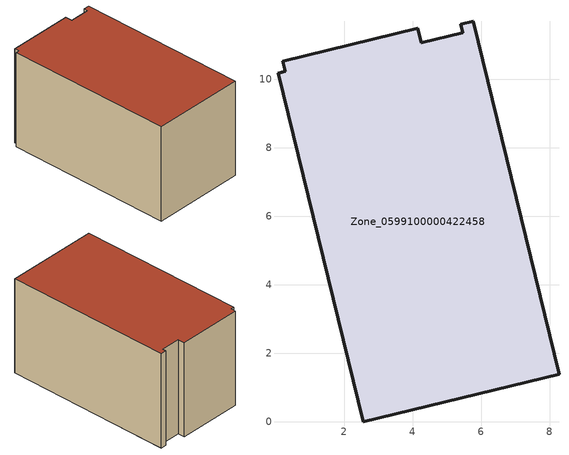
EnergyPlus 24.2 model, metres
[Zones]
Zone_0599100000422458
 floor ground (C_G): 8.28,1.39 2.56,0 0.07,10.18 0.28,10.24 0.22,10.53 4.16,11.48 4.26,11.07 5.47,11.36 5.41,11.6 5.77,11.7 z0
 wall outside (C_F): 5.41,11.6 5.47,11.36 4.26,11.07 4.16,11.48 0.22,10.53 0.28,10.24 0.07,10.18 2.56,0 8.28,1.39 5.77,11.7 5.41,11.6 z0:6.09
 roof outside (C_R): 4.26,11.07 4.16,11.48 0.22,10.53 0.28,10.24 0.07,10.18 2.56,0 8.28,1.39 5.77,11.7 5.41,11.6 5.47,11.36 z6.09
[BUILDING]
Pand.0599100000422458: North Axis=0; Terrain=City; Loads Convergence Tolerance Value=0.04; Temperature Convergence Tolerance Value=0.4; Solar Distribution=FullExterior; Maximum Number of Warmup Days=25; Minimum Number of Warmup Days=1
[Site:Location]
Rotterdam.The.Hague.AP_ZH_NLD Design_Conditions: Latitude=51.96; Longitude=4.45; Time Zone=1; Elevation=-4.5
[SITE:GROUNDTEMPERATURE:BUILDINGSURFACE]
18, 18, 18, 18, 18, 18, 18, 18, 18, 18, 18, 18
[MATERIAL] Thermal Absorptance=0.9; Solar Absorptance=0.7; Visible Absorptance=0.7
Name | Roughness | Thickness | Conductivity | Density | Specific Heat
G.TI.2006-2014 | MediumSmooth | 0.15 | 0.06 | 540 | 1210
F.TI.2006-2014 | Rough | 0.3 | 0.12 | 1920 | 840
R.TI.2006-2014 | MediumRough | 0.2 | 0.08 | 1500 | 1000
[CONSTRUCTION]
C_G: G.TI.2006-2014
C_F: F.TI.2006-2014
C_R: R.TI.2006-2014
[ZONE]
Zone_0599100000422458: Type=1; Multiplier=1; Ceiling Height=Autocalculate; Volume=Autocalculate; Floor Area=autocalculate; Part of Total Floor Area=Yes
[ZONEINFILTRATION:DESIGNFLOWRATE]
Infil_Zone_0599100000422458: Zone or ZoneList or Space or SpaceList=Zone_0599100000422458; Schedule=AlwaysOn; Design Flow Rate Calculation Method=Flow/Area; Flow Rate per Floor Area=0.0015; Constant Term Coefficient=1; Temperature Term Coefficient=0; Velocity Term Coefficient=0; Velocity Squared Term Coefficient=0
[HVACTEMPLATE:ZONE:IDEALLOADSAIRSYSTEM]
Zone_0599100000422458: Maximum Heating Supply Air Temperature=50; Minimum Cooling Supply Air Temperature=13; Maximum Heating Supply Air Humidity Ratio=0.0156; Minimum Cooling Supply Air Humidity Ratio=0.0077; Heating Limit=NoLimit; Cooling Limit=NoLimit; Dehumidification Control Type=ConstantSensibleHeatRatio; Cooling Sensible Heat Ratio=0.7; Dehumidification Setpoint=60; Humidification Control Type=None; Humidification Setpoint=30; Outdoor Air Method=None; Outdoor Air Flow Rate per Person=0.00944; Outdoor Air Flow Rate per Zone Floor Area=0; Outdoor Air Flow Rate per Zone=0; Demand Controlled Ventilation Type=None; Outdoor Air Economizer Type=NoEconomizer; Heat Recovery Type=None; Sensible Heat Recovery Effectiveness=0.7; Latent Heat Recovery Effectiveness=0.65
[ZONECONTROL:THERMOSTAT]
ThermostatControl_Zone_0599100000422458: Zone or ZoneList=Zone_0599100000422458; Control Type Schedule=DualSetpointControlType; Control 1=Thermostat_Zone_0599100000422458; Temperature Difference Between Cutout And Setpoint=0
[THERMOSTATSETPOINT:DUALSETPOINT]
Thermostat_Zone_0599100000422458: Heating Setpoint Temperature Schedule=HeatingSetpoint_Zone_0599100000422458; Cooling Setpoint Temperature Schedule=CoolingSetpoint_Zone_0599100000422458
[SCHEDULE:COMPACT]
HeatingSetpoint_Zone_0599100000422458: Through: 12/31, For: AllDays, Until: 24:00, 21
CoolingSetpoint_Zone_0599100000422458: Through: 12/31, For: AllDays, Until: 24:00, 24
DualSetpointControlType: Through: 12/31, For: AllDays, Until: 24:00, 4
AlwaysOn: Through: 12/31, For: AllDays, Until: 24:00, 1
